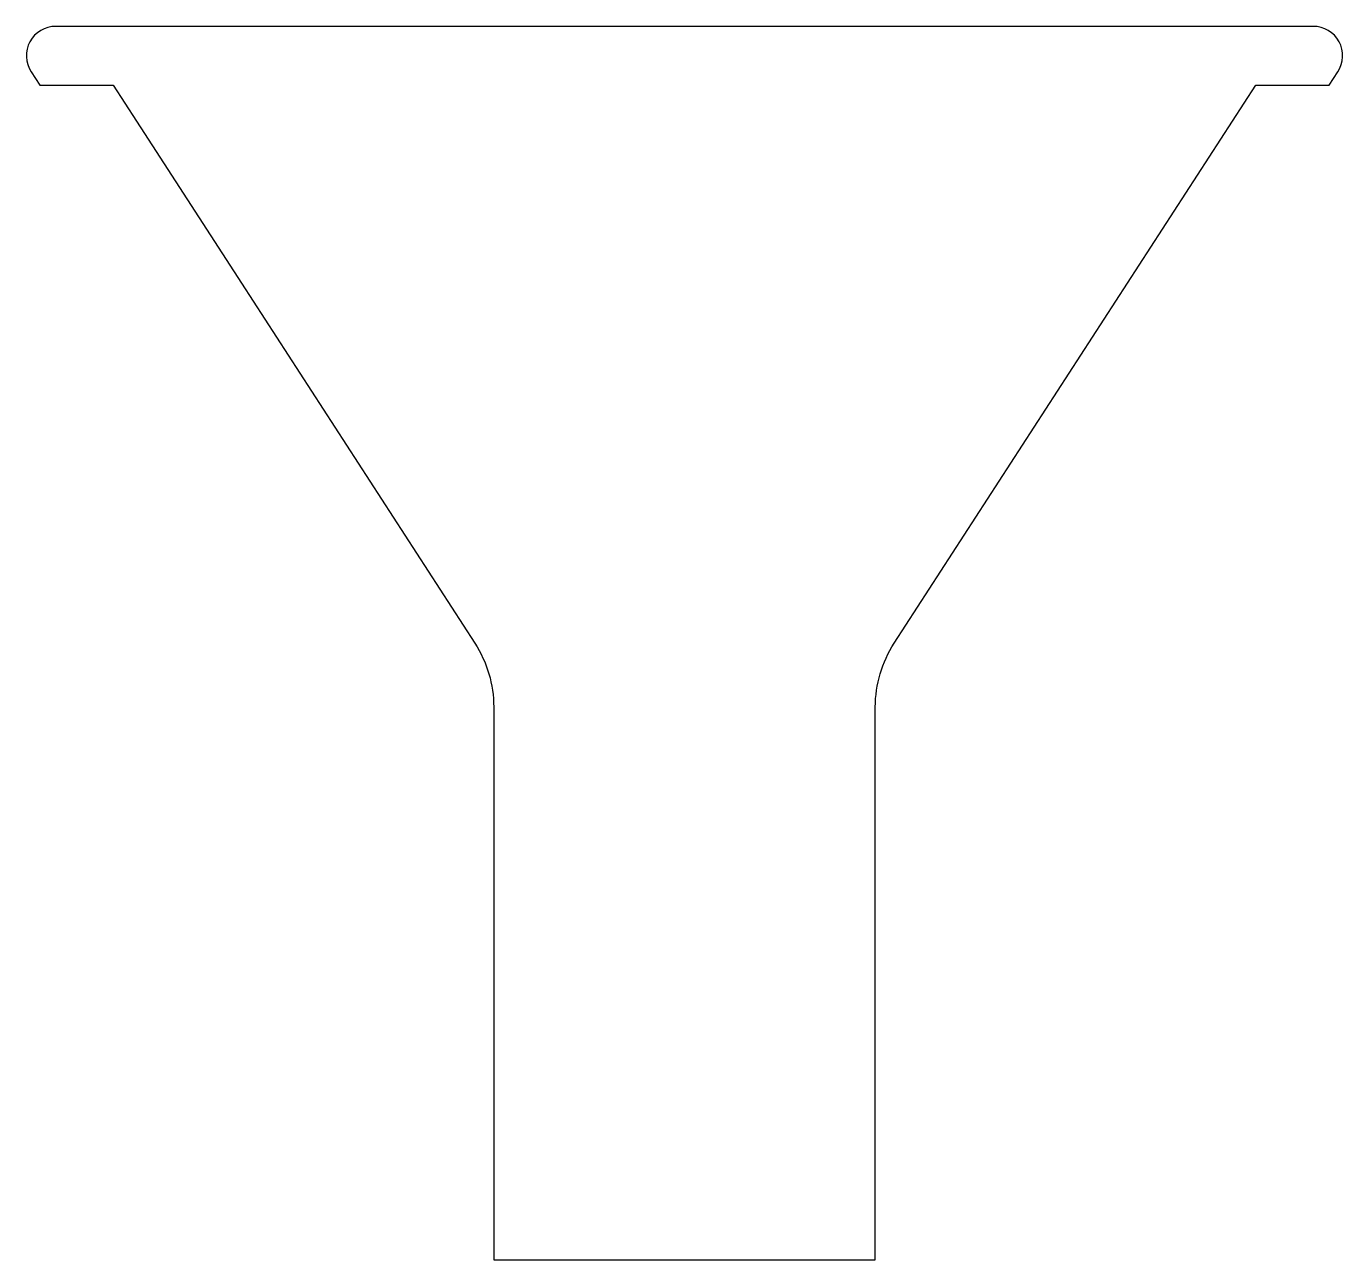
# Model space of a CAD drawing. Header units: millimetres. Extents: x 94 to 318, y 1250 to 1460.
import ezdxf

# ---------------------------------------------------------------- set-up
doc = ezdxf.new("R2010")
doc.units = ezdxf.units.MM
doc.layers.get('0').update_dxf_attribs({"linetype": 'CONTINUOUS'})

msp = doc.modelspace()

# ---------------------------------------------------------------- linework, layer by layer
msp.add_lwpolyline([(94.53, 1452.27), (96, 1449.99), (108.5, 1449.99), (170.12, 1354.95, -0.144795), (173.34, 1344.08), (173.34, 1249.99), (238.34, 1249.99), (238.34, 1344.08, -0.144795), (241.55, 1354.95), (303.17, 1449.99), (315.67, 1449.99), (317.14, 1452.27, 0.594675), (312.95, 1459.99), (98.72, 1459.99, 0.594675)], format="xyb", close=True)

doc.saveas('drawing.dxf')
